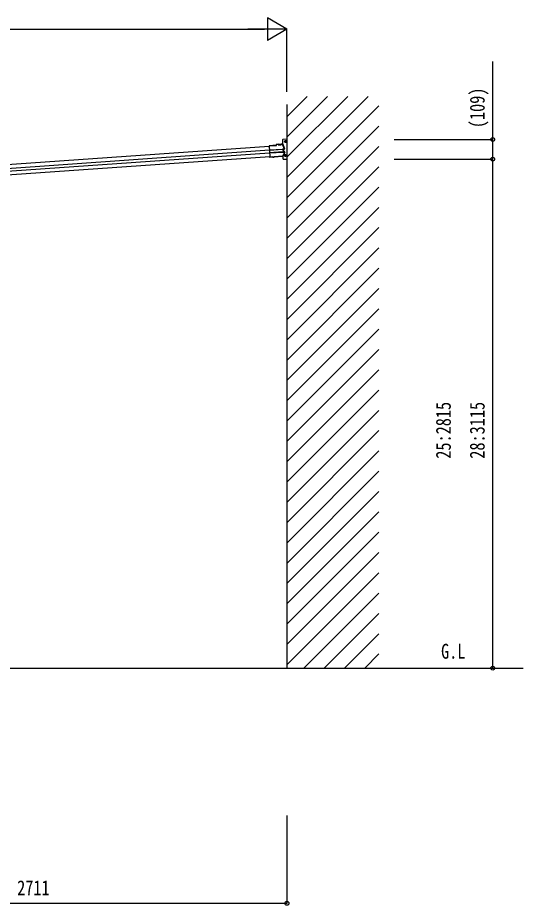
# Model space of a CAD drawing. Units: millimetres, scale not verified. Extents: x -10512 to 10512, y -7425 to 7425.
# Drawn here: x -219 to 2580, y -4823 to 84 of the extents above; entities that cross this region are included whole.
import ezdxf
from ezdxf.enums import TextEntityAlignment as Align

# ---------------------------------------------------------------- set-up
doc = ezdxf.new("R2010")
doc.units = ezdxf.units.MM
doc.header["$LTSCALE"] = 40
for name, color, linetype in [('0-2_USER1', 3, 'Continuous'), ('0-3_YKK_11', 7, 'Continuous'), ('0-5_YKK_13', 4, 'Continuous'), ('0-6_YKK_A1', 4, 'Continuous'), ('0-7_YKK_D', 6, 'Continuous')]:
    doc.layers.add(name, color=color, linetype=linetype)
doc.styles.add('ＭＳ ゴシック', font='')
doc.styles.get('ＭＳ ゴシック').set_extended_font_data('MS Gothic')

msp = doc.modelspace()

# ---------------------------------------------------------------- linework, layer by layer
at = {"layer": '0-3_YKK_11'}
for p, q in [((1256.65, -599.89), (1272.45, -599.89)), ((1264.55, -607.79), (1264.55, -591.99)), ((1267.05, -599.39), (1266.05, -599.39)), ((1255.85, -677.39), (1271.65, -677.39)), ((1263.75, -685.29), (1263.75, -669.49)), ((1266.25, -676.89), (1265.25, -676.89))]:
    msp.add_line(p, q, dxfattribs=at)
for points in [[(1263.05, -599.39), (1262.05, -599.39), (1262.05, -600.39), (1263.05, -600.39)], [(1265.05, -598.39), (1265.05, -597.39), (1264.05, -597.39), (1264.05, -598.39)], [(1264.05, -601.39), (1264.05, -602.39), (1265.05, -602.39), (1265.05, -601.39)], [(1266.05, -600.39), (1267.05, -600.39), (1267.05, -599.39)], [(1262.25, -676.89), (1261.25, -676.89), (1261.25, -677.89), (1262.25, -677.89)], [(1264.25, -675.89), (1264.25, -674.89), (1263.25, -674.89), (1263.25, -675.89)], [(1263.25, -678.89), (1263.25, -679.89), (1264.25, -679.89), (1264.25, -678.89)], [(1265.25, -677.89), (1266.25, -677.89), (1266.25, -676.89)]]:
    msp.add_lwpolyline(points, dxfattribs=at)
for centre in [(1264.55, -599.89), (1263.75, -677.39)]:
    msp.add_circle(centre, 5.9, dxfattribs=at)
for centre, start, end in [((1263.05, -598.39), 270, 0), ((1263.05, -601.39), 0, 89.99998), ((1266.05, -598.39), 180.00002, 270), ((1266.05, -601.39), 89.99998, 180.00002), ((1262.25, -675.89), 270, 0), ((1262.25, -678.89), 0, 89.99998), ((1265.25, -675.89), 180.00002, 270), ((1265.25, -678.89), 89.99998, 180.00002)]:
    msp.add_arc(centre, 1, start, end, dxfattribs=at)
at = {"layer": '0-5_YKK_13'}
for p, q in [((1270.65, -587.89), (1248.94, -589.41)), ((1270.65, -587.89), (1270.65, -697.89)), ((1170.42, -628.02), (1172.88, -627.85)), ((1211.87, -620.61), (1172.56, -623.36)), ((1172.67, -624.86), (1172.56, -623.36)), ((1172.67, -624.86), (1213.47, -622.01)), ((1172.67, -624.86), (1176.83, -684.42)), ((1224.43, -615.33), (1211.56, -616.23)), ((1211.56, -616.23), (1211.87, -620.61)), ((1224.53, -616.82), (1213.16, -617.62)), ((1213.47, -622.01), (1213.16, -617.62)), ((1213.16, -617.62), (1213.74, -618.21)), ((1214.18, -622.63), (1213.47, -622.01)), ((1224.54, -616.85), (1223.24, -616.95)), ((1223.24, -616.95), (1223.38, -618.91)), ((1223.38, -618.91), (1240.34, -617.72)), ((1224.53, -616.82), (1224.43, -615.33)), ((1224.43, -615.33), (1224.63, -615.92)), ((1224.53, -616.82), (1224.54, -616.85)), ((1224.54, -616.85), (1224.58, -617.32)), ((1238.93, -616.32), (1224.58, -617.32)), ((1228.76, -617.03), (1228.86, -618.52)), ((1234.85, -618.11), (1234.74, -616.61)), ((1238.68, -614.94), (1238.79, -614.32)), ((1243.97, -613.96), (1238.79, -614.32)), ((1238.93, -616.32), (1238.89, -615.85)), ((1240.34, -617.72), (1240.2, -615.76)), ((1246.15, -592.4), (1246.15, -611.89)), ((1246.15, -611.89), (1258.43, -638.15)), ((1174.24, -647.32), (1247.15, -642.22)), ((1247.23, -643.45), (1174.33, -648.55)), ((1248.2, -657.32), (1175.3, -662.42)), ((1175.38, -663.65), (1248.29, -658.55)), ((1176.93, -685.85), (1176.83, -684.42)), ((1176.93, -685.85), (1176.97, -686.31)), ((1184.45, -685.78), (1176.97, -686.31)), ((1193.72, -685.13), (1184.45, -685.78)), ((1184.52, -686.89), (1184.45, -685.78)), ((1184.55, -687.28), (1184.52, -686.89)), ((1193.72, -685.13), (1193.9, -684.75)), ((1193.83, -686.63), (1194, -686.25)), ((1193.9, -684.75), (1199.88, -684.34)), ((1193.9, -684.75), (1194, -686.25)), ((1194, -686.25), (1199.99, -685.83)), ((1199.88, -684.34), (1200.11, -684.69)), ((1247.17, -681.4), (1200.11, -684.69)), ((1200.11, -684.69), (1200.21, -686.19)), ((1246.36, -682.96), (1200.21, -686.19)), ((1248.64, -642.12), (1249.55, -642.05)), ((1249, -643.44), (1249.52, -643.41)), ((1260.01, -661.63), (1249.15, -682.89)), ((1249.15, -682.89), (1249.15, -694.89)), ((1249.18, -658.43), (1249.41, -658.42)), ((1255.46, -640.47), (1249.55, -642.05)), ((1249.55, -642.05), (1250.69, -658.38)), ((1249.78, -658.45), (1250.69, -658.38)), ((1250.47, -657.05), (1249.96, -657.08)), ((1250.22, -643.24), (1251.14, -643.18)), ((1250.69, -658.38), (1256.73, -659.13)), ((1251.19, -657.11), (1252.11, -657.05)), ((1256.49, -642.32), (1251.75, -643.59)), ((1251.75, -643.59), (1252.67, -656.69)), ((1252.67, -656.69), (1257.69, -657.29)), ((1252.15, -697.89), (1270.65, -697.89))]:
    msp.add_line(p, q, dxfattribs=at)
for points in [[(1244.4, -615.44), (1238.9, -615.82), (1238.79, -614.32)], [(1240.2, -615.76), (1238.89, -615.85), (1238.9, -615.82)], [(1245.55, -616.09), (1251.07, -627.31), (1256.31, -638.68)], [(1184.52, -686.89), (1177.04, -687.41), (1176.97, -686.31)], [(1193.72, -685.13), (1193.83, -686.63), (1184.55, -687.28)], [(1199.88, -684.34), (1199.99, -685.83), (1200.21, -686.19)], [(1257.74, -660.99), (1252.58, -671.25), (1247.17, -681.4)], [(1255.85, -641.92), (1251.14, -643.18), (1252.11, -657.05), (1256.92, -657.64)], [(1184.55, -687.28), (1177.07, -687.81), (1177.04, -687.41)]]:
    msp.add_lwpolyline(points, dxfattribs=at)
for centre, radius in [((1264.55, -599.89), 2.25), ((1263.75, -677.39), 2)]:
    msp.add_circle(centre, radius, dxfattribs=at)
for centre, radius, start, end in [((1244.19, -617.14), 3.19, 26.86597, 94.02466), ((1244.48, -616.63), 1.2, 26.89869, 94.02902), ((1249.15, -592.4), 3, 94, 180), ((799.21, -842.53), 502, 24.03393, 26.8619), ((1246.13, -679.78), 3.19, 273.987, 331.41712), ((808.13, -441.11), 502, 331.41438, 333.93986), ((1255.12, -639.21), 1.3, 285.12702, 24.10936), ((1255.13, -639.21), 2.8, 285, 24.03393), ((1255.72, -639.42), 3, 285, 25.07003), ((1256.57, -660.42), 1.3, 333.87402, 82.86161), ((1256.58, -660.42), 2.8, 333.93986, 83), ((1257.34, -660.26), 3, 332.94452, 83.23132), ((1252.15, -694.89), 3, 180, 270)]:
    msp.add_arc(centre, radius, start, end, dxfattribs=at)
for centre, major_axis, ratio, start_param, end_param in [((1213.82, -619.4), (-0.08, 1.2), 0.052408, 5.1044164, 6.2220988), ((1203, -811.39), (-34.91, 499.28), 0.052408, 5.0964197, 5.1044164), ((1224.85, -619.11), (-0.22, 3.19), 0.016053, 5.3122341, 6.2220988), ((1238.9, -618.13), (-0.22, 3.19), 0.016053, 0.0610865, 0.9709512), ((1247.17, -642.51), (1.5, 0.1), 0.19438, 0.8222243, 1.5707963), ((1247.27, -644.03), (2.99, 0.21), 0.19438, 0.9410649, 1.5707963), ((1247.17, -642.51), (1.48, 0.4), 0.014741, 0.0756738, 0.8193583), ((1248.16, -656.74), (2.99, 0.21), 0.19438, 4.712389, 5.3421204), ((1248.27, -658.26), (1.5, 0.1), 0.19438, 4.712389, 5.3570179), ((1248.27, -658.26), (1.52, -0.19), 0.014741, 5.567803, 6.2075115), ((1247.27, -644.04), (2.95, 0.79), 0.014741, 0.0756738, 0.7041788), ((1248.16, -656.74), (3.03, -0.37), 0.014741, 5.5790065, 6.2075115)]:
    msp.add_ellipse(centre, major_axis=major_axis, ratio=ratio, start_param=start_param, end_param=end_param, dxfattribs=at)
at = {"layer": '0-6_YKK_A1'}
for p, q in [((1271.73, -463.09), (1383.98, -350.84)), ((1271.73, -575.35), (1496.23, -350.84)), ((1271.73, -687.6), (1608.49, -350.84)), ((1271.73, -799.85), (1720.74, -350.84)), ((1271.73, -394.84), (1271.73, -3512.51)), ((1271.73, -912.11), (1780.96, -402.88)), ((1271.73, -1024.36), (1780.96, -515.13)), ((-2124.72, -857.12), (1172.79, -626.55)), ((1271.73, -1136.61), (1780.96, -627.38)), ((-2123.3, -877.43), (1174.21, -646.86)), ((1175.41, -664.08), (-2122.09, -894.67)), ((1176.83, -684.39), (-2120.67, -914.98)), ((1271.73, -1248.87), (1780.96, -739.64)), ((1271.73, -1361.12), (1780.96, -851.89)), ((1271.73, -1473.37), (1780.96, -964.14)), ((1271.73, -1585.63), (1780.96, -1076.4)), ((1271.73, -1697.88), (1780.96, -1188.65)), ((1271.73, -1810.13), (1780.96, -1300.9)), ((1271.73, -1922.39), (1780.96, -1413.16)), ((1271.73, -2034.64), (1780.96, -1525.41)), ((1271.73, -2146.89), (1780.96, -1637.66)), ((1271.73, -2259.15), (1780.96, -1749.92)), ((1271.73, -2371.4), (1780.96, -1862.17)), ((1271.73, -2483.65), (1780.96, -1974.42)), ((1271.73, -2595.91), (1780.96, -2086.68)), ((1271.73, -2708.16), (1780.96, -2198.93)), ((1271.73, -2820.41), (1780.96, -2311.18)), ((1271.73, -2932.67), (1780.96, -2423.43)), ((1271.73, -3044.92), (1780.96, -2535.69)), ((1271.73, -3157.17), (1780.96, -2647.94)), ((1271.73, -3269.42), (1780.96, -2760.19)), ((1271.73, -3381.68), (1780.96, -2872.45)), ((1271.73, -3493.93), (1780.96, -2984.7)), ((1365.4, -3512.51), (1780.96, -3096.95)), ((1477.65, -3512.51), (1780.96, -3209.21)), ((1589.9, -3512.51), (1780.96, -3321.46)), ((1702.16, -3512.51), (1780.96, -3433.71)), ((-1392.95, -3512.51), (2579.96, -3512.51))]:
    msp.add_line(p, q, dxfattribs=at)
at = {"layer": '0-7_YKK_D'}
for p, q in [((1271.73, 21.69), (1163.47, 84.19)), ((1163.47, 84.19), (1163.47, -40.81)), ((-2114.42, 21.69), (1146.73, 21.69)), ((1271.73, 21.69), (1055.22, 21.69)), ((1271.73, 21.69), (1163.47, -40.81)), ((1271.73, -326.24), (1271.73, 22.69)), ((1865.75, -588.8), (2411.87, -588.8)), ((1865.75, -697.68), (2411.87, -697.68)), ((1865.75, -697.68), (2411.87, -697.68)), ((2410.87, -3512.51), (2410.87, -697.68)), ((1271.73, -4327.65), (1271.73, -4813.51)), ((-1439.45, -4812.51), (1271.73, -4812.51))]:
    msp.add_line(p, q, dxfattribs=at)
msp.add_lwpolyline([(2410.87, -697.68), (2410.87, -588.8), (2410.87, -158.3)], dxfattribs=at)
for centre in [(2410.87, -588.8), (2410.87, -697.68), (2410.87, -697.68), (2410.87, -3512.51), (1271.73, -4812.51)]:
    msp.add_circle(centre, 10.62, dxfattribs=at)

# ---------------------------------------------------------------- texts
at = {"layer": '0-2_USER1', "style": 'ＭＳ ゴシック', "width": 0.8}
msp.add_text('G.L', height=82.48, dxfattribs=at).set_placement((2124.98, -3484.5), align=Align.BOTTOM_LEFT)
at = {"layer": '0-7_YKK_D', "style": 'ＭＳ ゴシック', "width": 0.8}
for s, p in [('(109)', (2390.87, -526.3)), ('25:2815', (2203.37, -2354.1)), ('28:3115', (2390.87, -2354.1))]:
    msp.add_text(s, height=82.48, rotation=90, dxfattribs=at).set_placement(p, align=Align.BOTTOM_LEFT)
msp.add_text('2711', height=82.48, dxfattribs=at).set_placement((-221.86, -4792.51), align=Align.BOTTOM_LEFT)

doc.saveas('drawing.dxf')
